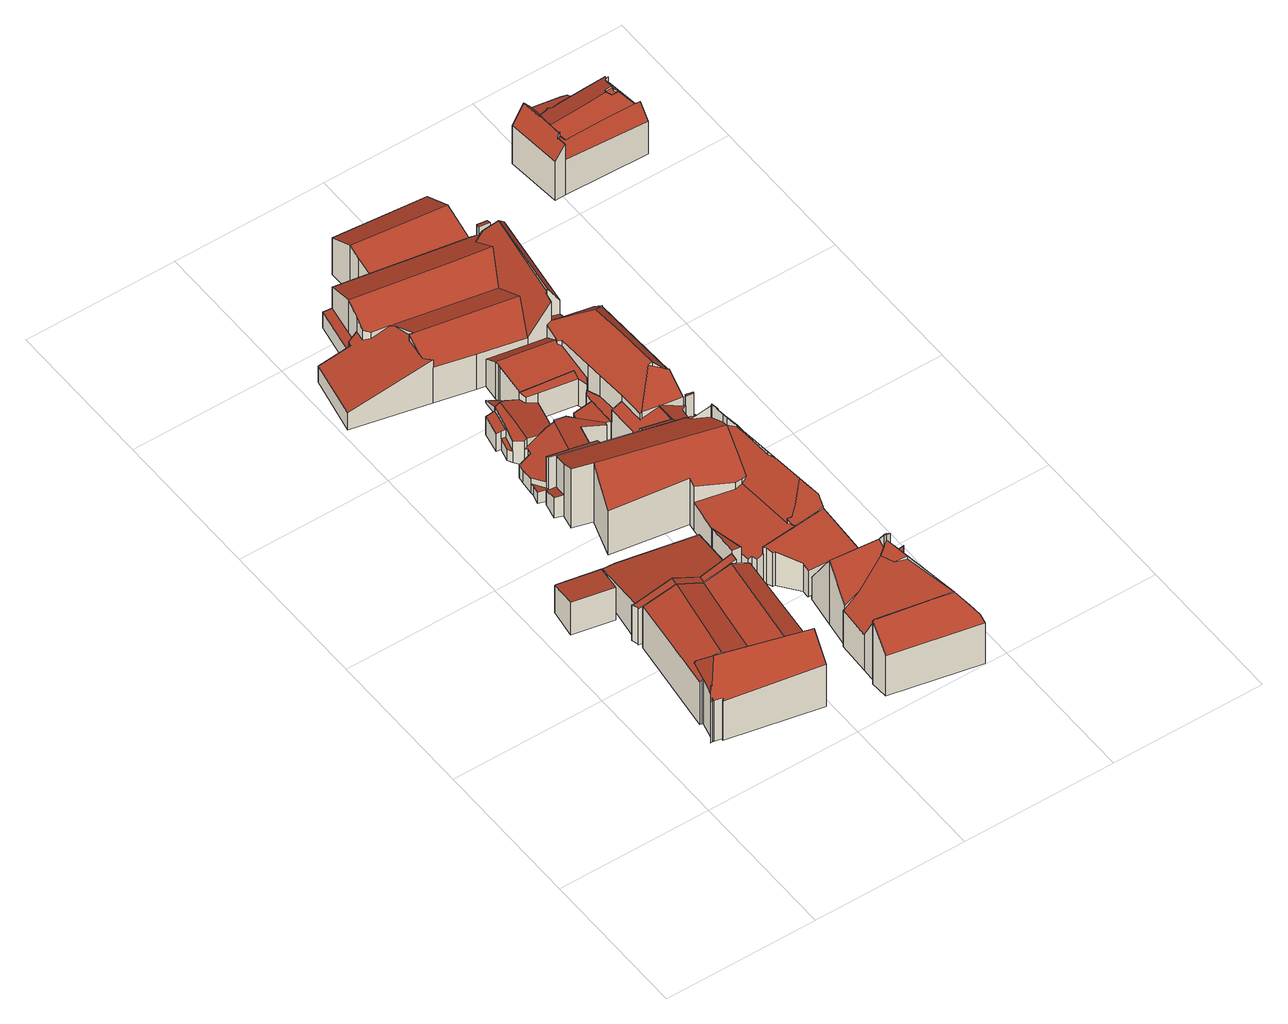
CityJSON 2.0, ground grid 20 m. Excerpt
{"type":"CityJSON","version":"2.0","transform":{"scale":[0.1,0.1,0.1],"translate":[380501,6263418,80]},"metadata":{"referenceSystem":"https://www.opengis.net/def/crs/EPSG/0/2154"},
"CityObjects":{
"building1":{"type":"Building","attributes":{"b3_dak_type":"slanted","b3_h_dak_50p":88.54,"b3_h_dak_70p":88.93,"b3_h_dak_max":91.24,"b3_h_dak_min":85.16,"b3_h_maaiveld":80.8,"b3_kas_warenhuis":false,"b3_reconstructie_onvolledig":false,"b3_rmse_lod12":0.795,"b3_rmse_lod13":0.795,"b3_rmse_lod22":0.0808,"b3_val3dity_lod12":"[]","b3_val3dity_lod13":"[]","b3_val3dity_lod22":"[104]","b3_volume_lod12":1873.37,"b3_volume_lod13":1873.37,"b3_volume_lod22":1827.03,"oorspronkelijkbouwjaar":2000},"children":["building1-1","building1-2"]},
"building1-1":{"type":"BuildingPart","parents":["building1"],"geometry":[{"type":"Solid","lod":"2.2","boundaries":[[[[0,1,2,3,4,5,6,7,8,9,10,11,12,13,14,15,16,17,18]],[[19,20,21,22]],[[23,18,17,21]],[[24,10,9,25]],[[26,7,6,27]],[[28,5,4,29]],[[30,31,32]],[[33,2,1,34]],[[35,8,7,26]],[[29,4,3,36]],[[36,3,2,33]],[[37,12,11,38]],[[38,11,10,24]],[[39,16,15,40]],[[40,15,14,41]],[[42,43,44]],[[31,30,44]],[[22,21,17,16,39]],[[41,14,13,45]],[[45,13,12,37]],[[46,20,19]],[[47,0,18,23]],[[34,1,0,47]],[[43,42,48]],[[25,9,8,35]],[[27,6,5,28]],[[29,49,50,51,28]],[[23,48,42,44,30,36,33,34,47]],[[36,30,32,50,49,29]],[[25,35,52,51,50,32,31,44,43,53]],[[53,54,46,19,22,39,40,41,45,37,38,24,25]],[[48,23,21,20,46,54,53,43]],[[27,28,51,52,35,26]]]],"semantics":{"surfaces":[{"type":"GroundSurface"},{"type":"WallSurface","on_footprint_edge":false},{"type":"WallSurface","on_footprint_edge":true},{"type":"RoofSurface"}],"values":[[0,1,2,2,2,2,1,2,2,2,2,2,2,2,2,1,1,2,2,2,1,2,2,1,2,2,3,3,3,3,3,3,3]]}}]},
"building1-2":{"type":"BuildingPart","parents":["building1"],"geometry":[{"type":"Solid","lod":"2.2","boundaries":[[[[55,56,57,58,59]],[[60,56,55,61]],[[61,55,59,62]],[[62,59,58,63]],[[64,57,56,60]],[[63,58,57,64]],[[63,64,60,61,62]]]],"semantics":{"surfaces":[{"type":"GroundSurface"},{"type":"WallSurface","on_footprint_edge":true},{"type":"RoofSurface"}],"values":[[0,1,1,1,1,1,2]]}}]},
"building2":{"type":"Building","attributes":{"b3_dak_type":"slanted","b3_h_dak_50p":86.22,"b3_h_dak_70p":86.69,"b3_h_dak_max":89.29,"b3_h_dak_min":85.22,"b3_h_maaiveld":81.37,"b3_kas_warenhuis":false,"b3_reconstructie_onvolledig":false,"b3_rmse_lod12":0.943,"b3_rmse_lod13":0.943,"b3_rmse_lod22":0.0455,"b3_val3dity_lod12":"[]","b3_val3dity_lod13":"[]","b3_val3dity_lod22":"[]","b3_volume_lod12":543.52,"b3_volume_lod13":543.52,"b3_volume_lod22":517.87,"oorspronkelijkbouwjaar":2000},"children":["building2-1"]},
"building2-1":{"type":"BuildingPart","parents":["building2"],"geometry":[{"type":"Solid","lod":"2.2","boundaries":[[[[65,66,67,68,69,70,71,72,73,74,75]],[[76,72,71,77]],[[78,79,80,81]],[[82,73,72,76]],[[83,74,73,82,84]],[[84,82,79,78]],[[85,66,65,36]],[[86,67,66,85]],[[87,75,74,83]],[[77,71,70,88]],[[88,70,69,89]],[[36,65,75,87]],[[90,89,69,68,91]],[[81,80,89,90]],[[91,68,67,86]],[[87,83,84,78]],[[36,87,78,81]],[[89,80,79,82,76,77,88]],[[91,86,85,36,81,90]]]],"semantics":{"surfaces":[{"type":"GroundSurface"},{"type":"WallSurface","on_footprint_edge":true},{"type":"WallSurface","on_footprint_edge":false},{"type":"RoofSurface"}],"values":[[0,1,2,1,1,2,1,1,1,1,1,1,1,2,1,3,3,3,3]]}}]},
"building3":{"type":"Building","attributes":{"b3_dak_type":"slanted","b3_h_dak_50p":85.4,"b3_h_dak_70p":85.72,"b3_h_dak_max":88.63,"b3_h_dak_min":83.22,"b3_h_maaiveld":81.65,"b3_kas_warenhuis":false,"b3_reconstructie_onvolledig":false,"b3_rmse_lod12":1.02,"b3_rmse_lod13":0.861,"b3_rmse_lod22":0.0835,"b3_val3dity_lod12":"[]","b3_val3dity_lod13":"[]","b3_val3dity_lod22":"[]","b3_volume_lod12":390.91,"b3_volume_lod13":396.74,"b3_volume_lod22":352.47,"oorspronkelijkbouwjaar":2000},"children":["building3-1"]},
"building3-1":{"type":"BuildingPart","parents":["building3"],"geometry":[{"type":"Solid","lod":"2.2","boundaries":[[[[92,93,94,95,96,97,98,99,100,101,102,103,104,105,106,107,108,109,110,111,112,113,114,115,116,117,118,119,120,121,122,123,124]],[[125,126,109,108,127]],[[128,110,109,126]],[[129,130,131,132]],[[133,134,132,135]],[[136,111,110,128]],[[137,102,101,138]],[[138,101,100,139]],[[140,106,105,141]],[[142,107,106,140]],[[134,124,123,143]],[[144,92,124,134,133]],[[143,123,122,145]],[[145,122,121,130,129]],[[146,115,114,147]],[[135,132,131,148,149]],[[150,94,93,151]],[[152,150,153,154]],[[155,117,116,156]],[[157,118,117,155]],[[156,116,115,146]],[[158,120,119,148]],[[149,148,119,118,157,159]],[[159,157,160,161]],[[139,162,163]],[[164,165,166,167]],[[147,114,113,168,169]],[[169,168,165,164]],[[168,113,112,170]],[[171,172,167,173]],[[170,112,111,136]],[[173,167,166,126,125]],[[174,142,172,171]],[[127,108,107,142,174]],[[130,121,120,158]],[[175,98,97,176]],[[177,99,98,175,178]],[[179,95,94,150,152]],[[154,153,176,180]],[[180,176,97,96,181]],[[181,96,95,179]],[[182,183,184,185]],[[178,175,183,182]],[[162,139,100,99,177]],[[141,105,104,163]],[[163,104,103,186]],[[186,103,102,137]],[[151,93,92,144]],[[161,160,187]],[[185,184,187]],[[145,129,132,134,143]],[[126,166,165,168,170,136,128]],[[127,174,171,173,125]],[[130,158,148,131]],[[181,179,152,154,180]],[[141,163,162,177,178,182,172,142,140]],[[186,137,138,139,163]],[[161,188,144,133,135,149,159]],[[161,187,184,183,175,176,153,150,151,144,188]],[[185,187,160,157,155,156,146,147,169,164,167,172,182]]]],"semantics":{"surfaces":[{"type":"GroundSurface"},{"type":"WallSurface","on_footprint_edge":true},{"type":"WallSurface","on_footprint_edge":false},{"type":"RoofSurface"}],"values":[[0,1,1,2,2,1,1,1,1,1,1,1,1,1,1,2,1,2,1,1,1,1,1,2,2,2,1,2,1,2,1,2,2,1,1,1,1,1,2,1,1,2,2,1,1,1,1,1,2,2,3,3,3,3,3,3,3,3,3,3]]}}]},
"building4":{"type":"Building","attributes":{"b3_dak_type":"slanted","b3_h_dak_50p":89.06,"b3_h_dak_70p":89.68,"b3_h_dak_max":91.62,"b3_h_dak_min":83.46,"b3_h_maaiveld":81.14,"b3_kas_warenhuis":false,"b3_reconstructie_onvolledig":false,"b3_rmse_lod12":1.88,"b3_rmse_lod13":0.818,"b3_rmse_lod22":0.104,"b3_val3dity_lod12":"[]","b3_val3dity_lod13":"[]","b3_val3dity_lod22":"[104]","b3_volume_lod12":2344.72,"b3_volume_lod13":2183.8,"b3_volume_lod22":2061.11,"oorspronkelijkbouwjaar":2000},"children":["building4-1"]},
"building4-1":{"type":"BuildingPart","parents":["building4"],"geometry":[{"type":"Solid","lod":"2.2","boundaries":[[[[189,190,191,192,193,194,195,196,197,198,199,200,201,202,203,204,205,206,207,208,209,210,211,212,213]],[[127,209,208,214,215]],[[215,214,216,217]],[[218,211,210,219]],[[220,221,222,223]],[[224,191,190,225]],[[226,227,212,211,218]],[[219,210,209,127]],[[214,208,207,228]],[[229,202,201,230]],[[230,201,200,231,232]],[[228,207,206,233]],[[234,198,197,235]],[[235,197,196,236,237]],[[238,192,191,224]],[[239,193,192,238,240]],[[223,222,241,242]],[[233,206,205,216]],[[243,244,245]],[[246,199,198,234]],[[247,204,203,248]],[[248,203,202,229]],[[227,226,249]],[[250,213,212,227]],[[251,252,244,243]],[[240,238,253]],[[254,255,253]],[[242,241,256,257]],[[231,200,199,246]],[[232,231,252,251]],[[258,194,193,239]],[[217,216,205,204,247]],[[236,196,195,259]],[[259,195,194,258]],[[260,261,262]],[[257,256,261,260]],[[255,254,263]],[[237,236,264]],[[249,265,266]],[[266,265,267,268]],[[268,267,221,220]],[[225,190,189,269]],[[269,189,213,250]],[[233,216,214,228]],[[232,251,243,245,270,222,248,229,230]],[[264,246,234,235,237]],[[271,272,263,254,253,238,224,225,273]],[[271,262,261,256,241,222,270,245,244,255,263,272]],[[221,267,265,249,226,218,219,127,215,217,247,248,222]],[[225,269,274,268,220,223,242,257,260,262,271,273]],[[269,250,227,249,266,268,274]],[[246,264,236,259,258,239,240,253,255,244,252,231]]]],"semantics":{"surfaces":[{"type":"GroundSurface"},{"type":"WallSurface","on_footprint_edge":true},{"type":"WallSurface","on_footprint_edge":false},{"type":"RoofSurface"}],"values":[[0,1,2,1,2,1,1,1,1,1,1,1,1,1,1,1,2,1,2,1,1,1,2,1,2,2,2,2,1,2,1,1,1,1,2,2,2,2,2,2,2,1,1,3,3,3,3,3,3,3,3,3]]}}]},
"building5":{"type":"Building","attributes":{"b3_dak_type":"slanted","b3_h_dak_50p":88.74,"b3_h_dak_70p":89.54,"b3_h_dak_max":92.04,"b3_h_dak_min":84.14,"b3_h_maaiveld":80.37,"b3_kas_warenhuis":false,"b3_reconstructie_onvolledig":false,"b3_rmse_lod12":1.77,"b3_rmse_lod13":1.77,"b3_rmse_lod22":0.156,"b3_val3dity_lod12":"[]","b3_val3dity_lod13":"[]","b3_val3dity_lod22":"[104,201]","b3_volume_lod12":1408.44,"b3_volume_lod13":1408.44,"b3_volume_lod22":1271.16,"oorspronkelijkbouwjaar":2000},"children":["building5-1"]},
"building5-1":{"type":"BuildingPart","parents":["building5"],"geometry":[{"type":"Solid","lod":"2.2","boundaries":[[[[275,276,277,278,279,280,281,282,283,284,285,286,287]],[[288,286,285,289]],[[290,291,292,293]],[[292,291,294,295]],[[289,285,284,296]],[[297,282,281,298]],[[291,290,299]],[[300,301,302]],[[295,294,303,304]],[[304,303,283,282,297]],[[301,300,305]],[[306,307,308]],[[296,284,283,303]],[[309,275,287,310]],[[311,279,278,312]],[[312,278,277,313]],[[314,280,279,311,315]],[[315,311,316]],[[298,281,280,314]],[[313,277,276,307]],[[310,287,286,288]],[[317,318,319]],[[308,307,276,275,309]],[[320,321,322]],[[321,320,323]],[[324,325,318,317]],[[298,314,293,292,295,304,297]],[[316,299,290,293,314,315]],[[317,319,326,313,307,306]],[[321,323,294,291,299,305,300,322]],[[318,325,302,301,305,299,316,311,312,313,326,319]],[[323,320,322,300,302,325,327,296,303,294]],[[324,317,306,308,309,310,288,289,296,327,325]]]],"semantics":{"surfaces":[{"type":"GroundSurface"},{"type":"WallSurface","on_footprint_edge":true},{"type":"WallSurface","on_footprint_edge":false},{"type":"RoofSurface"}],"values":[[0,1,2,2,1,1,2,2,2,1,2,2,1,1,1,1,1,2,1,1,1,2,1,2,2,2,3,3,3,3,3,3,3]]}}]},
"building6":{"type":"Building","attributes":{"b3_dak_type":"slanted","b3_h_dak_50p":86.18,"b3_h_dak_70p":86.59,"b3_h_dak_max":87.12,"b3_h_dak_min":85.04,"b3_h_maaiveld":81.04,"b3_kas_warenhuis":false,"b3_reconstructie_onvolledig":false,"b3_rmse_lod12":0.705,"b3_rmse_lod13":0.705,"b3_rmse_lod22":0.159,"b3_val3dity_lod12":"[]","b3_val3dity_lod13":"[]","b3_val3dity_lod22":"[]","b3_volume_lod12":202.07,"b3_volume_lod13":202.07,"b3_volume_lod22":185.21,"oorspronkelijkbouwjaar":2000},"children":["building6-1"]},
"building6-1":{"type":"BuildingPart","parents":["building6"],"geometry":[{"type":"Solid","lod":"2.2","boundaries":[[[[328,329,330,331,332,333,334,335]],[[336,333,332,337]],[[337,332,331,338]],[[339,328,335,340]],[[340,335,334,341]],[[341,334,333,336]],[[338,331,330,342]],[[342,330,329,343]],[[343,329,328,339]],[[343,339,340,341,336,337,338,342]]]],"semantics":{"surfaces":[{"type":"GroundSurface"},{"type":"WallSurface","on_footprint_edge":true},{"type":"RoofSurface"}],"values":[[0,1,1,1,1,1,1,1,1,2]]}}]},
"building7":{"type":"Building","attributes":{"b3_dak_type":"slanted","b3_h_dak_50p":88.19,"b3_h_dak_70p":88.71,"b3_h_dak_max":91.87,"b3_h_dak_min":83.83,"b3_h_maaiveld":81.4,"b3_kas_warenhuis":false,"b3_reconstructie_onvolledig":false,"b3_rmse_lod12":1.69,"b3_rmse_lod13":1.69,"b3_rmse_lod22":0.142,"b3_val3dity_lod12":"[]","b3_val3dity_lod13":"[]","b3_val3dity_lod22":"[]","b3_volume_lod12":2625.39,"b3_volume_lod13":2625.39,"b3_volume_lod22":2384.88,"oorspronkelijkbouwjaar":2000},"children":["building7-1"]},
"building7-1":{"type":"BuildingPart","parents":["building7"],"geometry":[{"type":"Solid","lod":"2.2","boundaries":[[[[344,345,346,347,348,349,350,351,352,353,354,355,356,357,358,359,360,361]],[[362,349,348,363]],[[364,357,356,365]],[[366,364,367,368,369]],[[363,348,347,370]],[[371,359,358,372]],[[373,374,372,375]],[[365,356,355,376,377]],[[376,355,354,378]],[[379,380,381]],[[382,351,350,383]],[[384,385,386,387]],[[388,389,385,384,390]],[[377,376,389,388]],[[375,372,358,357,364,366]],[[391,392,393,394]],[[370,347,346,392,391]],[[395,396,397]],[[398,361,360,399]],[[368,367,396,395]],[[400,401,402]],[[369,368,374,373]],[[383,350,349,362,403]],[[403,362,404,405]],[[406,352,351,382]],[[402,401,407,408,409]],[[409,408,344,361,398]],[[399,360,359,371]],[[392,346,345,410]],[[410,345,344,408]],[[394,393,407,401]],[[378,354,353,386]],[[411,412,413]],[[405,404,413]],[[414,415,380,379]],[[416,417,412,411]],[[417,416,418]],[[387,386,353,352,406]],[[390,384,415,414]],[[396,367,364,365,377,388,419,420,397]],[[369,373,375,366]],[[409,398,399,421,400,402]],[[399,371,372,374,368,395,400,421]],[[407,393,392,410,408]],[[394,401,400,395,397,420,422,423,370,391]],[[378,386,385,389,376]],[[416,411,413,404,362,363,370,423]],[[424,418,416,423,422,425]],[[415,384,387,406,382,383,403,405,413,412,417,418,424,381,380]],[[390,414,379,381,424,425,422,420,419,388]]]],"semantics":{"surfaces":[{"type":"GroundSurface"},{"type":"WallSurface","on_footprint_edge":true},{"type":"WallSurface","on_footprint_edge":false},{"type":"RoofSurface"}],"values":[[0,1,1,2,1,1,2,1,1,2,1,2,2,2,1,2,1,2,1,2,2,2,1,2,1,2,1,1,1,1,2,1,2,2,2,2,2,1,2,3,3,3,3,3,3,3,3,3,3,3]]}}]},
"building8":{"type":"Building","attributes":{"b3_dak_type":"slanted","b3_h_dak_50p":88.43,"b3_h_dak_70p":89.68,"b3_h_dak_max":91.62,"b3_h_dak_min":84.45,"b3_h_maaiveld":81.36,"b3_kas_warenhuis":false,"b3_reconstructie_onvolledig":false,"b3_rmse_lod12":2.19,"b3_rmse_lod13":1.88,"b3_rmse_lod22":0.144,"b3_val3dity_lod12":"[104]","b3_val3dity_lod13":"[303]","b3_val3dity_lod22":"[204]","b3_volume_lod12":1340.39,"b3_volume_lod13":1301.57,"b3_volume_lod22":1104.38,"oorspronkelijkbouwjaar":2000},"children":["building8-1"]},
"building8-1":{"type":"BuildingPart","parents":["building8"],"geometry":[{"type":"Solid","lod":"2.2","boundaries":[[[[426,427,428,429,430,431,432,433,434,435,436,437,438,439,440,441,442,443,444,445,446,345,447,448,449,450],[451,452,434,453]],[[454,455,431,430,219]],[[456,457,455,454]],[[458,459,460,461]],[[462,440,439,463]],[[464,465,466,467]],[[467,466,468,469]],[[463,439,438,470]],[[410,345,446,471]],[[219,430,429,218]],[[218,429,428,457,456]],[[469,468,472,473]],[[474,426,450,475]],[[476,445,444,477]],[[471,446,445,476,478]],[[478,476,465,464]],[[479,443,442,480]],[[470,438,437,460]],[[477,444,443,479]],[[457,428,427,481]],[[482,483,484,485,486]],[[487,488,432,431,455]],[[489,490,491,492]],[[486,485,490,489]],[[492,491,481,493]],[[494,433,432,488]],[[495,496,497]],[[498,499,500]],[[500,499,448,447,501]],[[501,447,345,410]],[[485,484,488,487]],[[502,435,434,503,504]],[[504,503,434,452,505]],[[506,436,435,502]],[[461,460,437,436,506]],[[483,453,434,503]],[[473,472,451,453,483,482]],[[503,434,433,494]],[[507,508,509]],[[496,495,509]],[[475,450,449,508,507]],[[508,449,448,499]],[[459,441,440,462]],[[480,442,441,459,458]],[[505,452,451,472]],[[493,481,427,426,474]],[[218,456,454,219]],[[479,510,465,476,477]],[[501,410,471,511,512,498,500]],[[485,487,455,457,481,491,490]],[[473,482,486,489,492,497,496,513,512,511,471,478,464,467,469]],[[503,494,488,484,483]],[[508,499,498,512,513,496,509]],[[459,462,463,470,460]],[[505,472,468,466,465,510,479,480,458,461,506,502,504]],[[493,474,475,507,509,495,497,492]]]],"semantics":{"surfaces":[{"type":"GroundSurface"},{"type":"WallSurface","on_footprint_edge":true},{"type":"WallSurface","on_footprint_edge":false},{"type":"RoofSurface"}],"values":[[0,1,2,2,1,2,2,1,1,1,1,2,1,1,1,2,1,1,1,1,2,1,2,2,2,1,2,2,1,1,2,1,1,1,1,1,1,1,2,2,1,1,1,1,1,1,3,3,3,3,3,3,3,3,3,3]]}}]},
"building9":{"type":"Building","attributes":{"b3_dak_type":"slanted","b3_h_dak_50p":87.05,"b3_h_dak_70p":87.55,"b3_h_dak_max":88.35,"b3_h_dak_min":84.22,"b3_h_maaiveld":81.23,"b3_kas_warenhuis":false,"b3_reconstructie_onvolledig":false,"b3_rmse_lod12":1.79,"b3_rmse_lod13":1.79,"b3_rmse_lod22":0.2,"b3_val3dity_lod12":"[]","b3_val3dity_lod13":"[]","b3_val3dity_lod22":"[]","b3_volume_lod12":88.38,"b3_volume_lod13":88.38,"b3_volume_lod22":74.15,"oorspronkelijkbouwjaar":2000},"children":["building9-1"]},
"building9-1":{"type":"BuildingPart","parents":["building9"],"geometry":[{"type":"Solid","lod":"2.2","boundaries":[[[[514,515,516,517,518,519,520,521,522]],[[523,524,525,526,527]],[[528,529,521,520,530,531]],[[532,522,521,529]],[[533,515,514,534,535]],[[536,537,516,515,533]],[[530,520,519,538]],[[538,519,518,539]],[[539,518,517,540]],[[531,530,541,542]],[[542,541,543,544,545]],[[545,544,529,528]],[[527,526,543,541]],[[534,514,522,532]],[[540,517,516,537]],[[537,536,546]],[[524,523,546]],[[535,534,525,524]],[[545,528,531,542]],[[537,546,523,527,541,530,538,539,540]],[[525,534,532,529,544,543,526]],[[535,524,546,536,533]]]],"semantics":{"surfaces":[{"type":"GroundSurface"},{"type":"WallSurface","on_footprint_edge":false},{"type":"WallSurface","on_footprint_edge":true},{"type":"RoofSurface"}],"values":[[0,1,2,2,2,2,2,2,2,1,1,1,1,2,2,1,1,1,3,3,3,3]]}}]},
"building10":{"type":"Building","attributes":{"b3_dak_type":"slanted","b3_h_dak_50p":88.23,"b3_h_dak_70p":88.59,"b3_h_dak_max":89.44,"b3_h_dak_min":87.23,"b3_h_maaiveld":81.4,"b3_kas_warenhuis":false,"b3_reconstructie_onvolledig":false,"b3_rmse_lod12":0.65,"b3_rmse_lod13":0.65,"b3_rmse_lod22":0.191,"b3_val3dity_lod12":"[]","b3_val3dity_lod13":"[]","b3_val3dity_lod22":"[]","b3_volume_lod12":637.84,"b3_volume_lod13":637.84,"b3_volume_lod22":604.29,"oorspronkelijkbouwjaar":2000},"children":["building10-1"]},
"building10-1":{"type":"BuildingPart","parents":["building10"],"geometry":[{"type":"Solid","lod":"2.2","boundaries":[[[[547,548,549,550,551,356,552,553]],[[554,550,549,555]],[[556,551,550,554]],[[557,552,356,558]],[[558,356,551,556]],[[559,553,552,557]],[[560,547,553,559]],[[555,549,548,561]],[[561,548,547,560]],[[560,559,557,558,556,562]],[[561,560,562,556,554,555]]]],"semantics":{"surfaces":[{"type":"GroundSurface"},{"type":"WallSurface","on_footprint_edge":true},{"type":"RoofSurface"}],"values":[[0,1,1,1,1,1,1,1,1,2,2]]}}]},
"building11":{"type":"Building","attributes":{"b3_dak_type":"slanted","b3_h_dak_50p":88.74,"b3_h_dak_70p":89.11,"b3_h_dak_max":89.77,"b3_h_dak_min":83.93,"b3_h_maaiveld":81.31,"b3_kas_warenhuis":false,"b3_reconstructie_onvolledig":false,"b3_rmse_lod12":1.25,"b3_rmse_lod13":1,"b3_rmse_lod22":0.0841,"b3_val3dity_lod12":"[]","b3_val3dity_lod13":"[]","b3_val3dity_lod22":"[204]","b3_volume_lod12":755.4,"b3_volume_lod13":742.97,"b3_volume_lod22":692.33,"oorspronkelijkbouwjaar":2000},"children":["building11-1"]},
"building11-1":{"type":"BuildingPart","parents":["building11"],"geometry":[{"type":"Solid","lod":"2.2","boundaries":[[[[563,564,565,566,567,568,569,570,571,572,573,574]],[[575,572,571,576]],[[577,578,579,580]],[[581,565,564,582,583]],[[583,582,584,585]],[[586,567,566,587]],[[588,568,567,586]],[[587,566,565,581]],[[589,590,573,572,575,591]],[[590,589,592]],[[593,594,595,596]],[[596,595,597,598]],[[599,569,568,588]],[[600,601,602,594,593]],[[603,604,605,606]],[[606,605,607,608]],[[609,610,611]],[[608,607,611]],[[612,613,614,615]],[[580,579,613,612]],[[616,574,573,590]],[[617,563,574,616,618]],[[618,616,619]],[[620,621,622,623]],[[624,625,621,620]],[[591,575,626,627]],[[628,629,570,569,599]],[[630,631,629,628]],[[623,622,610,609]],[[632,592,625,624]],[[633,603,634]],[[598,597,604,603,633]],[[635,602,601]],[[585,584,601,600]],[[592,632,636]],[[582,564,563,617]],[[576,571,570,629]],[[627,626,631,630]],[[637,638,639,640,641]],[[641,640,642]],[[615,614,638,637]],[[640,639,578,577]],[[634,603,606,608,611,588,586]],[[640,577,580,636,632,624,620,623,609,611,607,605,604,597,595,643,642]],[[585,600,593,596,598,633,634,586,587,581,583]],[[582,617,618,619,644,635,601,584]],[[630,625,592,589,591,627]],[[631,626,575,576,629]],[[625,630,628,599,588,611,610,622,621]],[[615,619,616,590,592,636,580,612]],[[643,595,594,602,635,644,619,615,637,641,642]],[[578,639,638,614,613,579]]]],"semantics":{"surfaces":[{"type":"GroundSurface"},{"type":"WallSurface","on_footprint_edge":true},{"type":"WallSurface","on_footprint_edge":false},{"type":"RoofSurface"}],"values":[[0,1,2,1,2,1,1,1,1,2,2,2,1,2,2,2,2,2,2,2,1,1,2,2,2,2,1,2,2,2,2,2,2,2,2,1,1,2,2,2,2,2,3,3,3,3,3,3,3,3,3,3]]}}]}
},
"vertices":[
[67,105,8],[64,106,8],[80,235,8],[120,228,8],[153,223,8],[186,217,8],[192,216,8],[209,214,8],[197,97,8],[194,73,8],[192,47,8],[71,72,8],[73,74,8],[62,77,8],[62,80,8],[60,77,8],[58,77,8],[63,84,8],[68,105,8],[65,86,88],[65,86,82],[63,84,78],[63,84,85],[68,105,79],[192,47,76],[194,73,110],[209,214,81],[192,216,90],[186,217,92],[153,223,77],[101,117,92],[101,117,89],[104,115,90],[80,235,74],[64,106,77],[197,97,81],[120,228,91],[73,74,74],[71,72,71],[58,77,74],[60,77,74],[62,80,78],[75,129,80],[75,129,83],[91,122,87],[62,77,74],[67,86,88],[67,105,79],[74,130,79],[147,183,77],[137,117,77],[169,93,94],[185,95,87],[80,102,113],[74,94,101],
[34,333,8],[87,322,8],[80,285,8],[27,296,8],[32,333,8],[87,322,53],[34,333,52],[32,333,52],[27,296,60],[80,285,61],
[120,228,14],[75,236,14],[76,238,14],[73,246,14],[77,245,14],[88,322,14],[105,321,14],[204,302,14],[193,226,14],[192,216,14],[154,223,14],[204,302,52],[105,321,52],[155,232,77],[155,232,70],[122,238,70],[122,238,91],[193,226,70],[192,216,96],[193,226,96],[75,236,72],[76,238,72],[154,223,77],[88,322,53],[77,245,71],[77,245,72],[73,246,71],
[139,584,16],[145,584,16],[162,581,16],[229,572,16],[228,562,16],[179,570,16],[168,524,16],[185,525,16],[197,518,16],[204,537,16],[228,537,16],[227,500,16],[222,503,16],[221,499,16],[190,505,16],[179,458,16],[178,451,16],[119,465,16],[116,466,16],[107,469,16],[110,482,16],[110,487,16],[112,504,16],[113,512,16],[129,513,16],[130,520,16],[128,523,16],[120,534,16],[117,540,16],[121,557,16],[115,558,16],[120,585,16],[132,585,16],[119,465,86],[119,465,35],[178,451,85],[116,466,35],[121,557,45],[121,557,34],[126,556,34],[126,556,46],[132,585,53],[132,585,47],[126,556,51],[107,469,34],[228,537,44],[204,537,40],[197,518,39],[190,505,55],[221,499,44],[179,458,54],[120,585,45],[139,584,58],[115,558,44],[113,512,36],[112,504,36],[120,534,34],[120,534,50],[162,581,50],[145,584,56],[162,581,61],[165,573,49],[165,573,58],[130,520,44],[129,513,44],[128,523,42],[117,540,34],[128,523,56],[131,523,44],[131,523,58],[197,518,53],[222,503,44],[111,488,38],[111,488,29],[118,469,34],[118,469,44],[110,487,29],[110,487,38],[110,482,31],[152,463,83],[152,463,63],[118,469,85],[179,458,82],[168,524,46],[179,570,44],[185,525,58],[168,524,63],[229,572,62],[179,570,58],[228,562,58],[167,522,63],[167,522,46],[157,524,49],[157,524,57],[227,500,45],[147,524,52],[135,551,58],
[310,414,11],[326,249,11],[327,241,11],[287,238,11],[233,234,11],[231,241,11],[226,241,11],[225,253,11],[214,254,11],[220,299,11],[220,301,11],[225,342,11],[226,351,11],[128,366,11],[143,415,11],[118,422,11],[122,441,11],[112,445,11],[116,466,11],[127,463,11],[178,451,11],[227,440,11],[265,431,11],[276,429,11],[310,422,11],[127,463,36],[127,463,86],[122,441,45],[122,441,96],[265,431,83],[227,440,84],[297,388,112],[297,388,99],[295,378,104],[295,378,117],[327,241,73],[326,249,87],[276,429,83],[276,429,72],[116,466,34],[128,366,82],[226,351,85],[225,342,55],[225,342,81],[112,445,43],[220,299,53],[214,254,63],[225,253,52],[225,253,62],[287,238,61],[233,234,54],[287,238,70],[300,365,109],[300,365,112],[277,323,77],[277,323,70],[282,323,78],[220,301,52],[118,422,106],[143,415,106],[279,422,85],[310,422,70],[268,323,77],[268,323,67],[285,243,70],[283,247,77],[283,247,69],[301,355,109],[301,355,111],[231,241,54],[226,241,52],[304,313,113],[304,313,108],[306,303,111],[289,246,77],[221,301,52],[295,408,90],[295,408,108],[295,406,91],[295,406,113],[310,414,87],[288,345,88],[310,262,111],[296,251,88],[316,257,102],[308,413,91],
[255,48,4],[258,48,4],[259,70,4],[261,112,4],[263,112,4],[268,147,4],[274,189,4],[334,186,4],[343,138,4],[370,7,4],[372,1,4],[256,25,4],[256,26,4],[256,25,69],[372,1,70],[332,134,97],[332,134,102],[332,134,120],[331,142,106],[336,136,107],[336,136,117],[370,7,79],[334,186,35],[274,189,39],[325,131,93],[341,103,107],[341,103,102],[351,30,108],[343,138,94],[343,138,111],[330,112,96],[311,37,108],[258,48,106],[258,48,107],[255,48,106],[256,26,71],[263,112,63],[261,112,62],[259,70,61],[268,147,107],[263,112,68],[284,116,73],[323,35,108],[323,35,94],[331,38,98],[344,114,100],[344,114,112],[340,109,107],[339,117,107],[351,29,109],[351,29,108],[310,48,87],[362,16,92],
[270,199,10],[250,224,10],[247,224,10],[244,232,10],[241,235,10],[327,241,10],[334,186,10],[269,189,10],[327,241,71],[241,235,68],[244,232,67],[270,199,55],[269,189,52],[334,186,51],[247,224,64],[250,224,64],
[256,636,14],[255,627,14],[240,630,14],[212,635,14],[152,647,14],[102,658,14],[3,680,14],[18,756,14],[56,748,14],[57,754,14],[69,819,14],[80,817,14],[245,788,14],[253,787,14],[266,786,14],[281,785,14],[275,767,14],[273,759,14],[102,658,71],[152,647,70],[253,787,75],[245,788,76],[253,787,92],[252,781,79],[252,781,82],[252,781,94],[212,635,69],[281,785,67],[266,786,68],[266,780,93],[266,780,80],[266,786,91],[80,817,40],[80,817,74],[69,819,39],[75,737,75],[75,737,65],[98,733,75],[18,756,40],[3,680,41],[70,757,62],[70,757,41],[57,754,40],[57,754,56],[73,776,94],[73,776,41],[70,757,85],[240,630,114],[240,630,84],[243,644,76],[243,644,114],[251,773,96],[251,773,82],[242,774,82],[273,759,102],[275,767,100],[262,759,117],[244,643,116],[244,643,121],[102,658,83],[96,670,75],[96,670,79],[56,748,56],[244,643,76],[256,636,79],[256,636,102],[255,627,84],[100,700,89],[100,700,78],[97,678,79],[68,743,77],[68,743,62],[105,699,89],[105,699,81],[101,729,76],[199,755,95],[246,748,95],[272,765,104],[227,710,74],[231,676,89],[98,732,75],[103,732,75],
[265,461,14],[264,461,14],[264,437,14],[265,431,14],[227,440,14],[227,446,14],[227,498,14],[228,547,14],[232,552,14],[228,563,14],[229,572,14],[163,581,14],[145,584,14],[147,606,14],[149,625,14],[161,615,14],[161,619,14],[161,623,14],[163,645,14],[235,631,14],[239,630,14],[290,619,14],[290,604,14],[293,483,14],[294,458,14],[237,557,14],[236,558,14],[238,535,14],[227,446,81],[227,446,64],[264,437,81],[264,437,80],[161,615,72],[161,615,19],[163,581,33],[163,581,61],[149,625,17],[147,606,25],[233,611,77],[233,611,74],[232,607,72],[232,607,77],[235,603,71],[235,603,79],[145,584,34],[239,630,84],[237,557,57],[237,557,80],[265,461,80],[294,458,79],[235,631,59],[163,645,58],[235,631,80],[161,623,74],[161,619,73],[264,461,80],[238,535,80],[238,535,47],[240,498,47],[240,498,71],[240,498,80],[227,498,65],[227,498,45],[241,464,80],[241,464,70],[243,464,71],[243,464,82],[264,461,81],[228,547,45],[277,492,110],[277,492,116],[273,494,112],[274,593,114],[290,604,98],[290,604,100],[290,619,85],[228,563,58],[232,552,46],[232,552,55],[236,558,57],[229,572,61],[293,483,103],[293,483,100],[287,486,105],[193,618,74],[259,607,103],[273,592,115],[275,547,116],
[309,427,12],[310,422,12],[284,427,12],[265,431,12],[264,461,12],[294,458,12],[297,458,12],[306,456,12],[309,456,12],[286,435,69],[286,435,68],[286,435,50],[288,451,49],[288,451,68],[306,456,81],[306,456,43],[297,458,64],[297,458,81],[309,456,43],[310,422,71],[309,427,42],[309,427,68],[284,427,73],[284,427,70],[294,458,66],[264,461,82],[265,431,81],[296,456,65],[296,456,80],[296,456,47],[306,455,43],[306,455,80],[285,432,69],
[123,843,14],[123,877,14],[124,877,14],[244,868,14],[244,829,14],[124,809,14],[123,827,14],[244,868,71],[124,877,73],[244,829,92],[124,809,74],[245,788,71],[123,827,83],[123,843,91],[123,877,73],[210,833,91],
[508,822,13],[399,825,13],[385,825,13],[379,897,13],[396,899,13],[407,899,13],[449,903,13],[457,903,13],[502,906,13],[502,902,13],[503,890,13],[507,836,13],[502,902,39],[502,906,39],[481,865,95],[481,865,93],[490,865,93],[490,865,95],[385,825,75],[399,825,70],[399,825,95],[398,838,90],[398,838,95],[396,899,98],[379,897,74],[407,899,84],[503,890,80],[503,890,72],[502,902,64],[498,889,79],[401,840,99],[401,840,90],[400,856,97],[400,856,99],[399,870,91],[399,870,99],[449,903,71],[402,840,100],[402,840,94],[402,840,89],[399,872,97],[399,872,90],[402,870,91],[402,870,93],[406,883,86],[406,883,87],[415,885,85],[415,885,82],[407,884,85],[489,860,97],[489,860,93],[491,855,93],[491,855,95],[507,836,76],[508,822,65],[507,836,86],[500,836,86],[425,885,85],[425,885,80],[420,888,81],[420,888,84],[433,886,85],[433,886,77],[463,895,44],[463,895,69],[457,903,69],[457,903,44],[462,896,67],[462,896,44],[498,889,85],[399,872,99],[398,873,98],[407,836,87],[493,882,88],[483,855,95],[483,855,93],[478,861,93],[478,861,97],[478,861,98],[477,860,97],[443,858,97],[465,836,87]
]}
